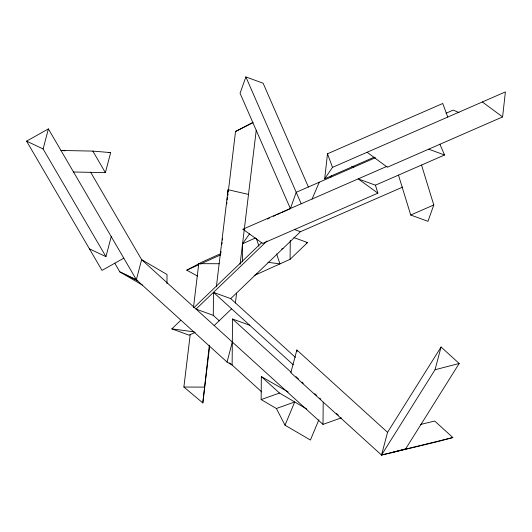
<?xml version="1.0" encoding="UTF-8"?>
<svg xmlns="http://www.w3.org/2000/svg" width="532" height="532" viewBox="0 0 532 532"><rect width="100%" height="100%" fill="white"/><g stroke="black" fill="none" stroke-linecap="round" stroke-linejoin="round"><path stroke-width="0.8" d="M166.955 283.563L167.035 274.525L141.638 259.656L90.58 172.149M219.33 320.849L213.285 315.363L213.485 292.347L230.722 298.632L295.413 357.384M249.761 325.291L232.524 319.007L232.125 365.038L227.044 362.066L136.358 279.699L119.846 271.892L114.746 263.141M242.399 261.857L242.552 243.776L249.528 233.854M318.894 419.735L310.409 440.05L285.019 425.181L276.381 408.51L261.146 399.592L261.338 376.576L288.171 391.964M254.17 275.523L290.093 259.31L290.259 240.404M341.344 417.846L323.01 424.39L323.203 402.199M190.23 334.395L183.886 387.037L202.812 402.93L209.335 345.168M226.765 203.942L226.911 202.36M227.131 199.992L227.35 197.618M227.57 195.251L228.082 189.711L248.504 194.426M374.388 157.106L324.686 178.799L327.493 153.795L442.744 103.487L447.771 117.06M367.1 152.272L387.343 167.221L502.594 116.914L505.4 91.903L332.52 167.367L324.686 178.799M193.508 307.25L198.762 263.659L219.157 263.739M216.378 286.768L228.082 189.711M202.812 402.93L209.655 346.172M220.866 253.232L221.059 251.583M221.957 244.181L222.157 242.539M222.449 240.072L222.649 238.422M227.809 195.656L228.009 194.007M228.301 191.54L235.543 131.497L252.687 122.54M235.41 302.994L236.6 293.125M240.072 264.338L256.244 130.267M111.228 236.62L105.948 256.657L43.112 148.953L48.385 128.91L26.6 141.146L102.004 270.389L123.79 258.16M73.522 171.996L105.389 172.647L110.669 152.604L92.821 151.101L60.954 150.45L65.01 150.795M137.628 280.444L136.358 279.699L141.638 259.656L323.01 424.39M227.044 362.066L232.324 342.023M452.852 437.53L381.524 455.06L387.555 432.336L296.869 349.97L290.838 372.699L381.524 455.06L438.109 441.533L452.852 437.53L434.711 421.058L420.566 424.443M381.524 455.06L435.03 369.74L441.061 347.01L459.196 363.482L405.69 448.808L390.954 452.805M308.414 187.038L263.121 83.218L245.884 76.941L240.065 93.28L290.399 208.63L284.294 211.384M290.399 208.63L296.211 192.285L375.446 157.705M421.53 165.053L433.779 204.973L427.967 221.319L410.731 215.034L398.475 175.114M285.019 425.181L294.715 401.973L276.381 408.51M312.091 199.015L319.26 182.223M330.784 177.196L331.436 175.666M387.555 432.336L441.061 347.01M195.171 332.4L189.073 335.153L171.836 328.869L180.554 320.503M193.921 307.676L261.917 242.419M266.951 241.036L196.049 309.079L213.285 315.363M230.722 298.632L300.46 231.706L402.751 187.058M256.205 274.605L257.362 273.488M214.183 325.551L231.62 308.819M290.093 259.31L307.529 242.572L293.883 237.598M197.618 276.128L186.772 270.17L201.881 262.13L220.182 253.87M235.543 131.497L253.052 122.619M267.35 219.038L269.385 218.12M273.448 216.278L275.483 215.36M276.84 214.748L280.231 213.219M281.588 212.607L283.616 211.689M242.552 243.776L255.433 237.964M186.772 270.17L198.975 264.663M200.331 264.052L220.667 254.875M281.674 249.049L283.031 248.437M306.173 243.191L307.529 242.572M446.002 113.25L453.211 110.104L458.983 112.545M377.88 193.156L358.189 178.892L375.426 185.176L377.88 193.156L262.628 243.463L242.938 229.199L387.003 166.317M375.426 185.176L444.579 154.992L439.858 144.172M410.731 215.034L433.779 204.973M261.146 399.592L279.48 393.048L306.778 409.028M435.03 369.74L459.196 363.482M183.886 387.037L204.275 387.116M108.275 152.551L110.669 152.604M267.922 262.283L279.925 263.899L276.64 253.917M171.836 328.869L194.247 331.875M428.779 149.233L444.579 154.992M294.715 229.611L300.46 231.706M242.938 229.199L244.374 229.724M351.672 166.217L353.84 167.134M26.6 141.146L43.112 148.953M89.436 248.85L105.948 256.657M137.841 280.876L119.846 271.892L142.702 285.272M482.351 101.964L502.594 116.914M213.485 292.347L293.292 364.826M232.524 319.007L291.164 372.274M296.005 376.663L298.419 378.864M302.05 382.156L303.26 383.253M314.745 393.687L316.56 395.336M319.579 398.082L320.789 399.18M336.51 413.457L338.325 415.1M261.338 376.576L279.48 393.048M229.704 362.844L261.751 391.944M92.821 151.101L105.389 172.647M48.385 128.91L136.358 279.699M245.884 76.941L301.245 203.823M327.493 153.795L332.52 167.367M256.364 238.422L258.898 246.097M296.869 349.97L297.129 351.546"/></g></svg>
